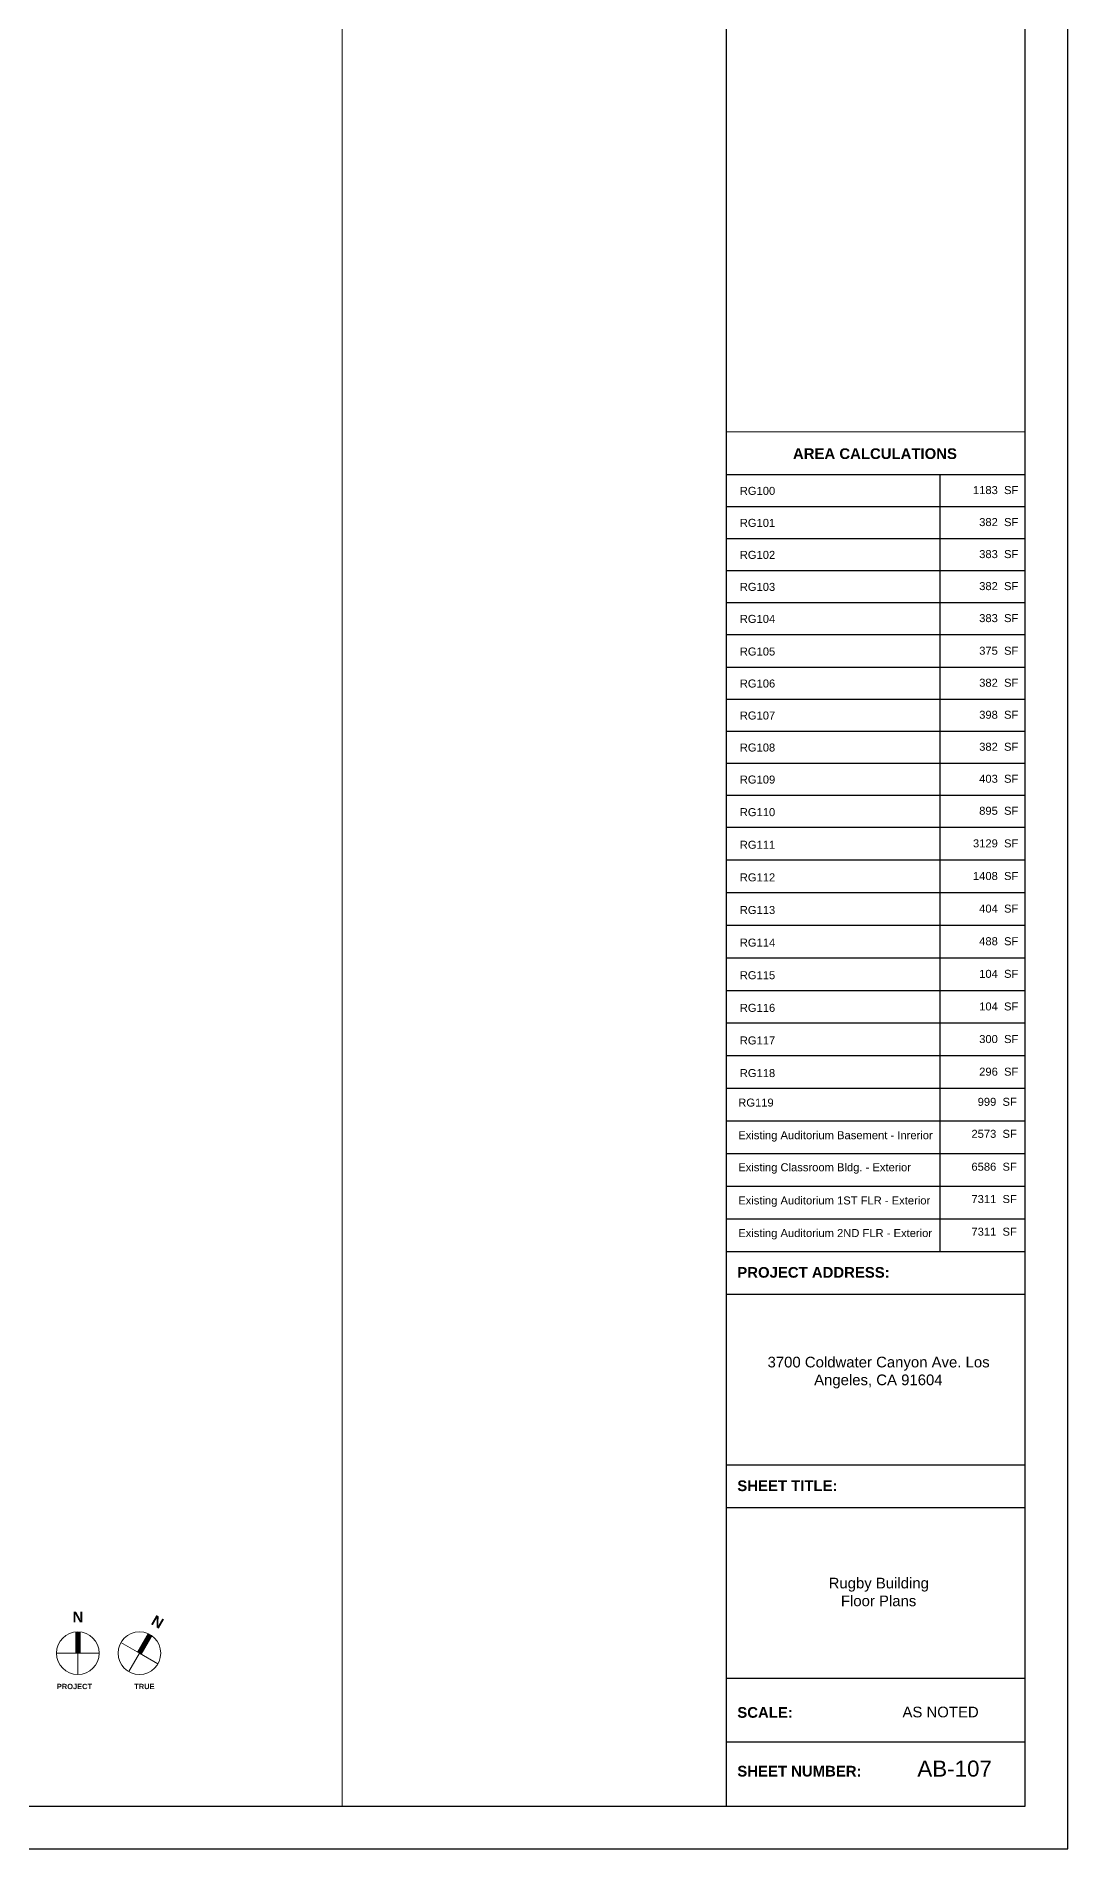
# Model space of a CAD drawing. Header units: inches. Extents: x -2078 to 106214, y -964 to 6385.
# Drawn here: x 38145 to 38918, y 2929 to 4288 of the extents above; entities that cross this region are included whole.
import ezdxf

# ---------------------------------------------------------------- set-up
doc = ezdxf.new("R2010")
doc.units = ezdxf.units.IN
doc.header["$MEASUREMENT"] = 0
for name, color, linetype, lineweight in [('A-ANNO', 2, 'Continuous', 5), ('A-DETAIL-2', 20, 'Continuous', 25), ('A-DETAIL-3', 40, 'Continuous', 15)]:
    doc.layers.add(name, color=color, linetype=linetype, lineweight=lineweight)
doc.layers.add('A-TB', color=7, linetype='Continuous')
doc.styles.add('Arial_3', font='arial.ttf', dxfattribs={"height": 0.125})
doc.styles.add('Arial_4', font='arial.ttf', dxfattribs={"height": 3})
doc.styles.add('Arial_5', font='arial.ttf', dxfattribs={"height": 0.09375})
doc.styles.add('Arial_B_2', font='arialbd.ttf', dxfattribs={"height": 0.125})
doc.styles.add('Arial_B_3', font='arialbd.ttf', dxfattribs={"height": 0.0625})

# ---------------------------------------------------------------- blocks, each defined once
blk = doc.blocks.new('JC_TB_48x36 - JC_TB_4836-1441736-Floor Plans')
at = {"layer": 'A-TB'}
for p, q in [((47.997, -11.988), (47.997, 24.012)), ((47.497, -11.488), (47.497, 23.512)), ((43.997, -4.988), (47.497, -4.988)), ((43.997, -5.488), (47.497, -5.488)), ((43.997, -7.488), (47.497, -7.488)), ((43.997, -7.988), (47.497, -7.988)), ((43.997, -9.988), (47.497, -9.988)), ((47.497, -10.738), (43.997, -10.738)), ((0.747, -11.488), (47.497, -11.488)), ((-0.003, -11.988), (47.997, -11.988))]:
    blk.add_line(p, q, dxfattribs=at)
at = {"layer": 'A-TB', "char_height": 0.125, "attachment_point": 1, "bg_fill": 3, "box_fill_scale": 1.25, "bg_fill_color": 256, "bg_fill_true_color": 13158600, "bg_fill_transparency": 0}
for s, insert, width, style in [('PROJECT ADDRESS:', (44.126, -5.172), 2.14941, 'Arial_B_2'), ('SHEET TITLE:', (44.126, -7.672), 1.42031, 'Arial_B_2'), ('SCALE:', (44.126, -10.328), 0.77959, 'Arial_B_2'), ('AS NOTED', (46.061, -10.323), 1.08259, 'Arial_3'), ('SHEET NUMBER:', (44.126, -11.016), 1.76434, 'Arial_B_2')]:
    blk.add_mtext(s, dxfattribs=dict(at, insert=insert, width=width, style=style))
at = {"layer": 'A-TB'}
blk.add_line((43.997, 23.512), (43.997, -11.488), dxfattribs=at)
blk = doc.blocks.new('north arrow - north arrow-1258243-Floor Plans')
at = {"layer": 'A-ANNO'}
h = blk.add_hatch(color=256, dxfattribs=at)
edge = h.paths.add_edge_path()
edge.add_line((0.031, 0), (-0.031, 0))
edge.add_line((-0.031, 0), (-0.031, 0.248))
edge.add_arc((0, 0), 0.25, 82.8192, 97.1808, ccw=False)
edge.add_line((0.031, 0.248), (0.031, 0))
at = {"layer": 'A-ANNO', "lineweight": 20}
for q in [(-0.25, 0), (0.25, 0), (0, -0.25)]:
    blk.add_line((0, 0), q, dxfattribs=at)
at = {"layer": 'A-ANNO'}
blk.add_circle((0, 0), 0.25, dxfattribs=at)
at = {"layer": 'A-ANNO', "insert": (-0.062, 0.486), "char_height": 0.125, "width": 0.1515, "attachment_point": 1, "style": 'Arial_B_2', "bg_fill": 3, "box_fill_scale": 1.25, "bg_fill_color": 256, "bg_fill_true_color": 13158600, "bg_fill_transparency": 0}
blk.add_mtext('\\fArial|b1|i0|c0|p34|;N', dxfattribs=at)

msp = doc.modelspace()

# ---------------------------------------------------------------- linework, layer by layer
at = {"layer": 'A-DETAIL-3', "lineweight": 9}
msp.add_line((38373.88, 5200.663), (38373.88, 2960.663), dxfattribs=at)

# ---------------------------------------------------------------- texts
at = {"layer": 'A-ANNO', "char_height": 4, "attachment_point": 1, "style": 'Arial_B_3'}
for s, insert, width in [('PROJECT', (38159.987, 3052.349), 32.724), ('TRUE', (38218.02, 3052.349), 18.988)]:
    msp.add_mtext(s, dxfattribs=dict(at, insert=insert, width=width))
at = {"layer": 'A-TB', "attachment_point": 1, "bg_fill": 3, "box_fill_scale": 1.25, "bg_fill_color": 256, "bg_fill_true_color": 13158600, "bg_fill_transparency": 0}
for s, insert, char_height, width, style in [('\\pi7.8737;Rugby Building\\P\\pi17.06061;Floor Plans', (38730.75, 3131.883), 8, 89.2972, 'Arial_4'), ('AB-107', (38805.12, 2994.751), 12, 67.872, 'Arial_5')]:
    msp.add_mtext(s, dxfattribs=dict(at, insert=insert, char_height=char_height, width=width, style=style))

# ---------------------------------------------------------------- next in the draw order: block references
at = {"layer": 'A-TB', "xscale": 64, "yscale": 64, "zscale": 64}
msp.add_blockref('JC_TB_48x36 - JC_TB_4836-1441736-Floor Plans', (35846.08, 3695.863), dxfattribs=at)

# ---------------------------------------------------------------- next in the draw order: linework, layer by layer
at = {"layer": 'A-DETAIL-2'}
for p, q in [((38661.88, 3959.042), (38885.88, 3959.042)), ((38821.88, 3959.042), (38821.88, 3376.663)), ((38661.88, 3935.042), (38885.88, 3935.042)), ((38661.88, 3911.042), (38885.88, 3911.042)), ((38661.88, 3887.042), (38885.88, 3887.042)), ((38661.88, 3863.042), (38885.88, 3863.042)), ((38661.88, 3839.042), (38885.88, 3839.042)), ((38661.88, 3814.587), (38885.88, 3814.587)), ((38661.88, 3790.587), (38885.88, 3790.587)), ((38661.88, 3766.587), (38885.88, 3766.587)), ((38661.88, 3742.587), (38885.88, 3742.587)), ((38661.88, 3718.587), (38885.88, 3718.587)), ((38661.88, 3694.587), (38885.88, 3694.587)), ((38661.88, 3670.131), (38885.88, 3670.131)), ((38661.88, 3645.675), (38885.88, 3645.675)), ((38661.88, 3621.22), (38885.88, 3621.22)), ((38661.88, 3596.764), (38885.88, 3596.764)), ((38661.88, 3572.308), (38885.88, 3572.308)), ((38661.88, 3547.853), (38885.88, 3547.853)), ((38661.88, 3523.397), (38885.88, 3523.397)), ((38661.88, 3498.941), (38885.88, 3498.941)), ((38661.88, 3474.486), (38885.88, 3474.486)), ((38661.88, 3450.03), (38885.88, 3450.03)), ((38661.88, 3425.574), (38885.88, 3425.574)), ((38661.88, 3401.119), (38885.88, 3401.119))]:
    msp.add_line(p, q, dxfattribs=at)
at = {"layer": 'A-DETAIL-3', "lineweight": 9}
for p, q in [((38885.88, 3991.042), (38661.88, 3991.042)), ((38661.88, 3991.042), (38661.88, 3376.663)), ((38885.88, 3376.663), (38885.88, 3991.042))]:
    msp.add_line(p, q, dxfattribs=at)

# ---------------------------------------------------------------- next in the draw order: block references
at = {"layer": 'A-ANNO', "xscale": 64, "yscale": 64, "zscale": 64}
msp.add_blockref('north arrow - north arrow-1258243-Floor Plans', (38175.77, 3075.355), dxfattribs=at)
at = {"layer": 'A-ANNO', "xscale": 64, "yscale": 64, "zscale": 64, "rotation": 329.9999999999996}
msp.add_blockref('north arrow - north arrow-1258243-Floor Plans', (38221.904, 3075.355), dxfattribs=at)

# ---------------------------------------------------------------- next in the draw order: texts
at = {"layer": 'A-ANNO', "lineweight": 50, "insert": (38711.882, 3978.76), "char_height": 8, "width": 145.844, "attachment_point": 1, "style": 'Arial_B_2'}
msp.add_mtext('AREA CALCULATIONS', dxfattribs=at)
at = {"layer": 'A-ANNO', "char_height": 6, "attachment_point": 1, "style": 'Arial_5'}
for s, insert, width in [('RG100', (38671.998, 3949.863), 71.71), ('1183  SF', (38846.814, 3950.447), 41.41), ('RG101', (38671.998, 3925.863), 96.556), ('382  SF', (38851.481, 3926.447), 35.754), ('RG102', (38671.998, 3901.863), 96.556), ('383  SF', (38851.481, 3902.447), 35.754), ('RG103', (38671.998, 3877.863), 96.556), ('382  SF', (38851.481, 3878.447), 35.754), ('RG104', (38671.998, 3853.863), 96.556), ('383  SF', (38851.481, 3854.447), 35.754), ('RG105', (38671.998, 3829.407), 96.556), ('375  SF', (38851.481, 3829.992), 35.754), ('RG106', (38671.998, 3805.407), 96.556), ('382  SF', (38851.481, 3805.992), 35.754), ('RG107', (38671.998, 3781.407), 96.556), ('398  SF', (38851.481, 3781.992), 35.754), ('RG108', (38671.998, 3757.407), 96.556), ('382  SF', (38851.481, 3757.992), 35.754), ('RG109', (38671.998, 3733.407), 96.556), ('403  SF', (38851.481, 3733.992), 35.754), ('RG110', (38671.998, 3708.952), 118.17), ('895  SF', (38851.481, 3709.992), 35.754), ('RG111', (38671.998, 3684.496), 150.692), ('3129  SF', (38846.814, 3685.536), 41.41), ('RG112', (38671.998, 3660.041), 129.28), ('1408  SF', (38846.814, 3661.081), 41.41), ('RG113', (38671.998, 3635.585), 117.362), ('404  SF', (38851.481, 3636.625), 35.754), ('RG114', (38671.998, 3611.129), 158.368), ('488  SF', (38851.481, 3612.169), 35.754), ('RG115', (38671.998, 3586.674), 162.206), ('104  SF', (38851.481, 3587.714), 35.754), ('RG116', (38671.998, 3562.218), 162.206), ('104  SF', (38851.481, 3563.258), 35.754), ('RG117', (38671.998, 3537.762), 114.13), ('300  SF', (38851.481, 3538.802), 35.754), ('RG118', (38671.998, 3513.307), 114.13), ('296  SF', (38851.481, 3514.347), 35.754), ('RG119', (38670.863, 3491.163), 89.486), ('999  SF', (38850.346, 3491.748), 35.754), ('Existing Auditorium Basement - Inrerior', (38670.863, 3466.708), 162.35348), ('2573  SF', (38845.679, 3467.748), 41.41), ('Existing Classroom Bldg. - Exterior', (38670.863, 3442.67), 134.02933), ('6586  SF', (38845.679, 3443.081), 41.41), ('Existing Auditorium 1ST FLR - Exterior', (38670.863, 3417.796), 147.74361), ('7311  SF', (38845.679, 3418.836), 41.41), ('Existing Auditorium 2ND FLR - Exterior', (38670.863, 3393.341), 159.49175), ('7311  SF', (38845.679, 3394.381), 41.41)]:
    msp.add_mtext(s, dxfattribs=dict(at, insert=insert, width=width))
at = {"layer": 'A-TB', "insert": (38688.06, 3297.59), "char_height": 8, "width": 175.134, "attachment_point": 1, "style": 'Arial_3', "bg_fill": 3, "box_fill_scale": 1.25, "bg_fill_color": 256, "bg_fill_true_color": 13158600, "bg_fill_transparency": 0}
msp.add_mtext('\\pi4.76755;3700 Coldwater Canyon Ave. Los \\P\\pi39.68433;Angeles, CA 91604', dxfattribs=at)

doc.saveas('drawing.dxf')
